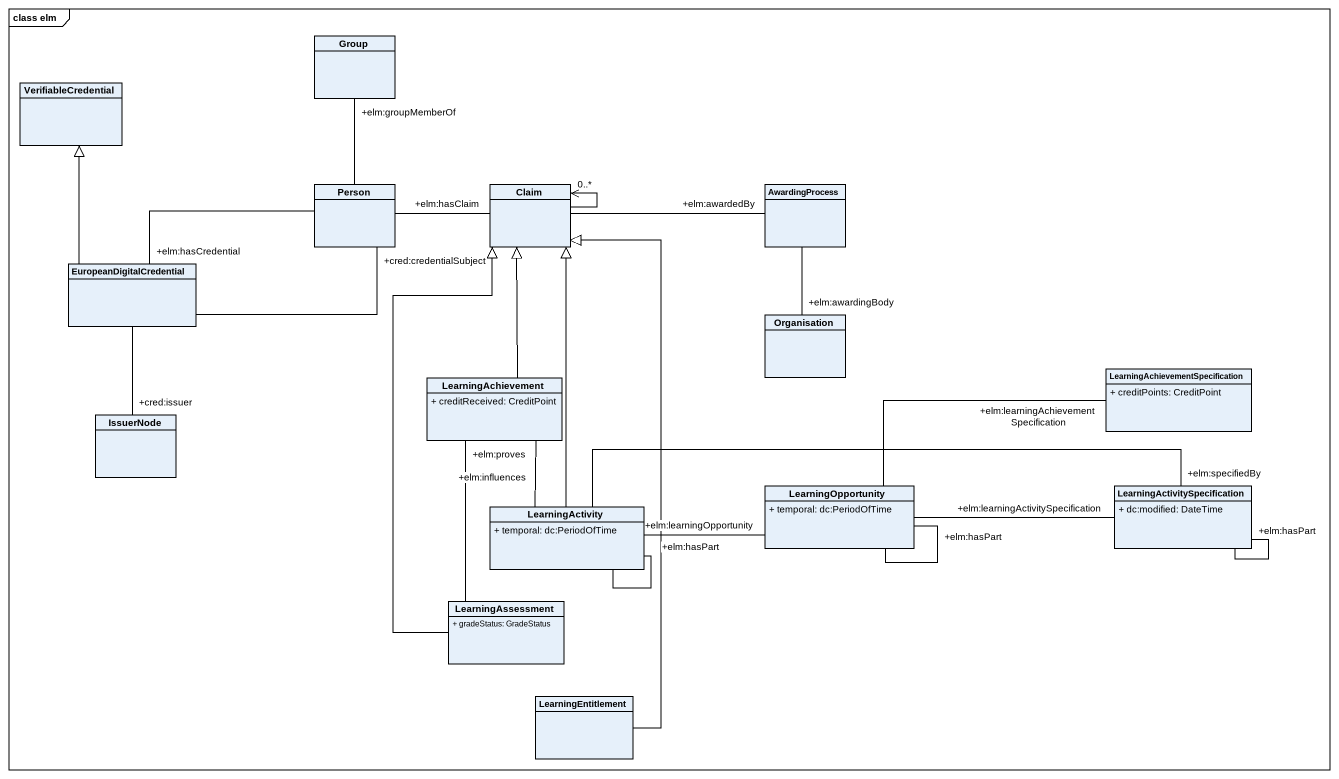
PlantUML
@startuml
mainframe class elm
hide circle
hide empty members
skinparam classAttributeIconSize 0
class "Group" as Group_
class VerifiableCredential
class "Person" as Person_
class Claim
class AwardingProcess
class EuropeanDigitalCredential
class Organisation
class LearningAchievement {
  + creditReceived: CreditPoint
}
class "LearningAchievementSpecification" as LearningAchievementSpecifica {
  + creditPoints: CreditPoint
}
class IssuerNode
class LearningOpportunity {
  + temporal: dc:PeriodOfTime
}
class "LearningActivitySpecification" as LearningActivitySpecificatio {
  + dc:modified: DateTime
}
class LearningActivity {
  + temporal: dc:PeriodOfTime
}
class LearningAssessment {
  + gradeStatus: GradeStatus
}
class LearningEntitlement
Person_ -up- "+elm:groupMemberOf" Group_
Person_ -right- "+elm:hasClaim" Claim
Person_ -left- "+elm:hasCredential" EuropeanDigitalCredential
Claim --> "0..*" Claim
Claim -right- "+elm:awardedBy" AwardingProcess
AwardingProcess -- "+elm:awardingBody" Organisation
EuropeanDigitalCredential -up-|> VerifiableCredential
EuropeanDigitalCredential -right- "+cred:credentialSubject" Person_
EuropeanDigitalCredential -- "+cred:issuer" IssuerNode
LearningAchievement -up-|> Claim
LearningOpportunity -right- "+elm:learningAchievementSpecification" LearningAchievementSpecifica
LearningOpportunity -- "+elm:hasPart" LearningOpportunity
LearningOpportunity -right- "+elm:learningActivitySpecification" LearningActivitySpecificatio
LearningActivitySpecificatio -- "+elm:hasPart" LearningActivitySpecificatio
LearningActivity -up-|> Claim
LearningActivity -up- "+elm:influences" LearningAchievement
LearningActivity -right- "+elm:learningOpportunity" LearningOpportunity
LearningActivity -right- "+elm:specifiedBy" LearningActivitySpecificatio
LearningActivity -- "+elm:hasPart" LearningActivity
LearningAssessment -up-|> Claim
LearningAssessment -up- "+elm:proves" LearningAchievement
LearningEntitlement -up-|> Claim
@enduml
